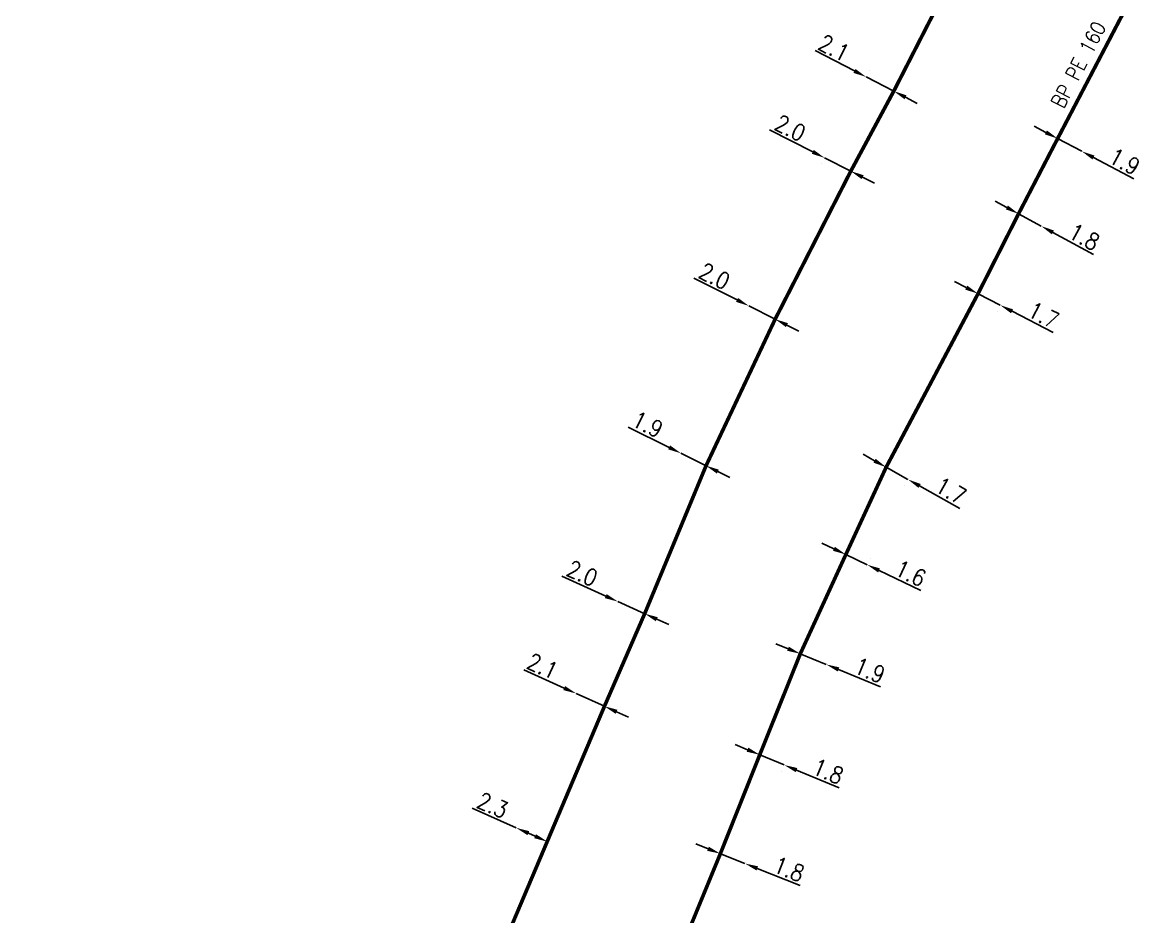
# Model space of a CAD drawing. Header units: millimetres. Extents: x 184998 to 186003, y 126995 to 128002.
# Drawn here: x 185590.3 to 185666.4, y 127213.3 to 127274 of the extents above; entities that cross this region are included whole.
import ezdxf

# ---------------------------------------------------------------- set-up
doc = ezdxf.new("R2010")
doc.units = ezdxf.units.MM
doc.header["$PDMODE"] = 34
doc.linetypes.add('L_25_PE', pattern=[2000, 1000, 1000])
doc.layers.get('DEFPOINTS').update_dxf_attribs({"linetype": 'CONTINUOUS'})
doc.layers.add('L_150', color=1, linetype='CONTINUOUS')
doc.styles.get("Standard").update_dxf_attribs({"font": 'romans.shx', "width": 0.85})
doc.dimstyles.get("Standard").update_dxf_attribs({"dimtxt": 1.5, "dimasz": 1.2, "dimexe": 0.625, "dimexo": 0.625, "dimgap": 0.25, "dimtad": 1, "dimdec": 1, "dimzin": 0, "dimdsep": 46, "dimtxsty": 'Standard', "dimcen": -0.5, "dimadec": 0, "dimazin": 0, "dimtfac": 1, "dimtdec": 1, "dimtmove": 0, "dimatfit": 3, "dimfxl": 0, "dimtolj": 1, "dimtzin": 0, "dimarcsym": 0})

# ---------------------------------------------------------------- blocks, each defined once
blk = doc.blocks.new('*D36')
at = {"layer": 'DEFPOINTS', "color": 0, "linetype": 'Continuous', "transparency": 16777216}
for p in [(185647.597, 127270.278), (185647.597, 127270.278), (185649.463, 127269.315)]:
    blk.add_point(p, dxfattribs=at)
at = {"layer": 'L_150', "color": 0, "linetype": 'Continuous', "lineweight": -2, "transparency": 16777216}
for p, q in [((185646.797, 127270.691), (185644.127, 127272.07)), ((185649.463, 127269.315), (185647.597, 127270.278)), ((185647.812, 127270.695), (185647.812, 127270.695)), ((185649.678, 127269.731), (185649.678, 127269.731)), ((185650.263, 127268.902), (185651.062, 127268.489))]:
    blk.add_line(p, q, dxfattribs=at)
at = {"layer": 'L_150', "color": 0, "linetype": 'Continuous', "transparency": 16777216}
for points in [[(185646.866, 127270.824), (185646.728, 127270.558), (185647.597, 127270.278)], [(185650.331, 127269.035), (185650.194, 127268.768), (185649.463, 127269.315)]]:
    blk.add_solid(points, dxfattribs=at)
at = {"layer": 'L_150', "color": 0, "linetype": 'Continuous', "transparency": 16777216, "insert": (185645.406, 127272.253), "char_height": 1.125, "attachment_point": 5, "rotation": 332.69245}
blk.add_mtext('\\A1;2.1', dxfattribs=at)
blk = doc.blocks.new('*D37')
at = {"layer": 'DEFPOINTS', "color": 0, "linetype": 'Continuous', "transparency": 16777216}
for p in [(185644.763, 127264.789), (185644.763, 127264.789), (185646.546, 127263.884)]:
    blk.add_point(p, dxfattribs=at)
at = {"layer": 'L_150', "color": 0, "linetype": 'Continuous', "lineweight": -2, "transparency": 16777216}
for p, q in [((185643.961, 127265.196), (185641.037, 127266.681)), ((185644.551, 127264.371), (185644.551, 127264.371)), ((185646.546, 127263.884), (185644.763, 127264.789)), ((185646.334, 127263.466), (185646.334, 127263.466)), ((185647.349, 127263.476), (185648.151, 127263.069))]:
    blk.add_line(p, q, dxfattribs=at)
at = {"layer": 'L_150', "color": 0, "linetype": 'Continuous', "transparency": 16777216}
for points in [[(185644.028, 127265.33), (185643.893, 127265.063), (185644.763, 127264.789)], [(185647.417, 127263.61), (185647.281, 127263.342), (185646.546, 127263.884)]]:
    blk.add_solid(points, dxfattribs=at)
at = {"layer": 'L_150', "color": 0, "linetype": 'Continuous', "transparency": 16777216, "insert": (185642.437, 127266.811), "char_height": 1.125, "attachment_point": 5, "rotation": 333.0829}
blk.add_mtext('\\A1;2.0', dxfattribs=at)
blk = doc.blocks.new('*D38')
at = {"layer": 'DEFPOINTS', "color": 0, "linetype": 'Continuous', "transparency": 16777216}
for p in [(185639.625, 127254.734), (185639.625, 127254.734), (185641.41, 127253.832)]:
    blk.add_point(p, dxfattribs=at)
at = {"layer": 'L_150', "color": 0, "linetype": 'Continuous', "lineweight": -2, "transparency": 16777216}
for p, q in [((185638.822, 127255.14), (185635.896, 127256.62)), ((185641.41, 127253.832), (185639.625, 127254.734)), ((185642.213, 127253.425), (185643.016, 127253.019))]:
    blk.add_line(p, q, dxfattribs=at)
at = {"layer": 'L_150', "color": 0, "linetype": 'Continuous', "transparency": 16777216}
for points in [[(185638.89, 127255.274), (185638.754, 127255.006), (185639.625, 127254.734)], [(185642.281, 127253.559), (185642.145, 127253.292), (185641.41, 127253.832)]]:
    blk.add_solid(points, dxfattribs=at)
at = {"layer": 'L_150', "color": 0, "linetype": 'Continuous', "transparency": 16777216, "insert": (185637.296, 127256.752), "char_height": 1.125, "attachment_point": 5, "rotation": 333.17685}
blk.add_mtext('\\A1;2.0', dxfattribs=at)
blk = doc.blocks.new('*D39')
at = {"layer": 'DEFPOINTS', "color": 0, "linetype": 'Continuous', "transparency": 16777216}
for p in [(185635.016, 127244.724), (185635.016, 127244.724), (185636.718, 127243.879)]:
    blk.add_point(p, dxfattribs=at)
at = {"layer": 'L_150', "color": 0, "linetype": 'Continuous', "lineweight": -2, "transparency": 16777216}
for p, q in [((185634.21, 127245.124), (185631.437, 127246.502)), ((185636.718, 127243.879), (185635.016, 127244.724)), ((185637.524, 127243.478), (185638.329, 127243.078))]:
    blk.add_line(p, q, dxfattribs=at)
at = {"layer": 'L_150', "color": 0, "linetype": 'Continuous', "transparency": 16777216}
for points in [[(185634.277, 127245.259), (185634.143, 127244.99), (185635.016, 127244.724)], [(185637.59, 127243.612), (185637.457, 127243.344), (185636.718, 127243.879)]]:
    blk.add_solid(points, dxfattribs=at)
at = {"layer": 'L_150', "color": 0, "linetype": 'Continuous', "transparency": 16777216, "insert": (185632.754, 127246.685), "char_height": 1.125, "attachment_point": 5, "rotation": 333.57794}
blk.add_mtext('\\A1;1.9', dxfattribs=at)
blk = doc.blocks.new('*D40')
at = {"layer": 'DEFPOINTS', "color": 0, "linetype": 'Continuous', "transparency": 16777216}
for p in [(185630.728, 127234.653), (185630.728, 127234.653), (185632.55, 127233.829)]:
    blk.add_point(p, dxfattribs=at)
at = {"layer": 'L_150', "color": 0, "linetype": 'Continuous', "lineweight": -2, "transparency": 16777216}
for p, q in [((185629.908, 127235.024), (185626.92, 127236.374)), ((185632.55, 127233.829), (185630.728, 127234.653)), ((185633.371, 127233.458), (185634.191, 127233.088))]:
    blk.add_line(p, q, dxfattribs=at)
at = {"layer": 'L_150', "color": 0, "linetype": 'Continuous', "transparency": 16777216}
for points in [[(185629.97, 127235.16), (185629.846, 127234.887), (185630.728, 127234.653)], [(185633.432, 127233.595), (185633.309, 127233.322), (185632.55, 127233.829)]]:
    blk.add_solid(points, dxfattribs=at)
at = {"layer": 'L_150', "color": 0, "linetype": 'Continuous', "transparency": 16777216, "insert": (185628.313, 127236.568), "char_height": 1.125, "attachment_point": 5, "rotation": 335.67422}
blk.add_mtext('\\A1;2.0', dxfattribs=at)
blk = doc.blocks.new('*D41')
at = {"layer": 'DEFPOINTS', "color": 0, "linetype": 'Continuous', "transparency": 16777216}
for p in [(185627.905, 127228.409), (185627.905, 127228.409), (185629.818, 127227.542)]:
    blk.add_point(p, dxfattribs=at)
at = {"layer": 'L_150', "color": 0, "linetype": 'Continuous', "lineweight": -2, "transparency": 16777216}
for p, q in [((185627.086, 127228.781), (185624.349, 127230.022)), ((185629.818, 127227.542), (185627.905, 127228.409)), ((185630.637, 127227.17), (185631.457, 127226.798))]:
    blk.add_line(p, q, dxfattribs=at)
at = {"layer": 'L_150', "color": 0, "linetype": 'Continuous', "transparency": 16777216}
for points in [[(185627.148, 127228.917), (185627.024, 127228.644), (185627.905, 127228.409)], [(185630.699, 127227.306), (185630.575, 127227.033), (185629.818, 127227.542)]]:
    blk.add_solid(points, dxfattribs=at)
at = {"layer": 'L_150', "color": 0, "linetype": 'Continuous', "transparency": 16777216, "insert": (185625.617, 127230.27), "char_height": 1.125, "attachment_point": 5, "rotation": 335.60014}
blk.add_mtext('\\A1;2.1', dxfattribs=at)
blk = doc.blocks.new('*D42')
at = {"layer": 'DEFPOINTS', "color": 0, "linetype": 'Continuous', "transparency": 16777216}
for p in [(185623.831, 127219.289), (185623.831, 127219.289), (185625.932, 127218.354)]:
    blk.add_point(p, dxfattribs=at)
at = {"layer": 'L_150', "color": 0, "linetype": 'Continuous', "lineweight": -2, "transparency": 16777216}
for p, q in [((185623.831, 127219.289), (185620.836, 127220.622)), ((185625.11, 127218.72), (185624.653, 127218.923))]:
    blk.add_line(p, q, dxfattribs=at)
at = {"layer": 'L_150', "color": 0, "linetype": 'Continuous', "transparency": 16777216}
for points in [[(185624.714, 127219.06), (185624.592, 127218.786), (185623.831, 127219.289)], [(185625.171, 127218.857), (185625.049, 127218.583), (185625.932, 127218.354)]]:
    blk.add_solid(points, dxfattribs=at)
at = {"layer": 'L_150', "color": 0, "linetype": 'Continuous', "transparency": 16777216, "insert": (185622.227, 127220.824), "char_height": 1.125, "attachment_point": 5, "rotation": 336.01485}
blk.add_mtext('\\A1;2.3', dxfattribs=at)
blk = doc.blocks.new('*D72')
at = {"layer": 'DEFPOINTS', "color": 0, "linetype": 'Continuous', "transparency": 16777216}
for p in [(185660.591, 127266.097), (185662.227, 127265.233), (185662.227, 127265.233)]:
    blk.add_point(p, dxfattribs=at)
at = {"layer": 'L_150', "color": 0, "linetype": 'Continuous', "lineweight": -2, "transparency": 16777216}
for p, q in [((185659.795, 127266.517), (185659, 127266.938)), ((185660.591, 127266.097), (185662.227, 127265.233)), ((185663.023, 127264.813), (185665.761, 127263.366))]:
    blk.add_line(p, q, dxfattribs=at)
at = {"layer": 'L_150', "color": 0, "linetype": 'Continuous', "transparency": 16777216}
for points in [[(185659.865, 127266.65), (185659.725, 127266.385), (185660.591, 127266.097)], [(185663.093, 127264.945), (185662.953, 127264.68), (185662.227, 127265.233)]]:
    blk.add_solid(points, dxfattribs=at)
at = {"layer": 'L_150', "color": 0, "linetype": 'Continuous', "transparency": 16777216, "insert": (185665.14, 127264.543), "char_height": 1.125, "attachment_point": 5, "rotation": 332.15663}
blk.add_mtext('\\A1;1.9', dxfattribs=at)
blk = doc.blocks.new('*D73')
at = {"layer": 'DEFPOINTS', "color": 0, "linetype": 'Continuous', "transparency": 16777216}
for p in [(185657.937, 127260.986), (185659.476, 127260.153), (185659.476, 127260.153)]:
    blk.add_point(p, dxfattribs=at)
at = {"layer": 'L_150', "color": 0, "linetype": 'Continuous', "lineweight": -2, "transparency": 16777216}
for p, q in [((185657.146, 127261.415), (185656.354, 127261.843)), ((185657.937, 127260.986), (185659.476, 127260.153)), ((185660.267, 127259.724), (185663.03, 127258.228))]:
    blk.add_line(p, q, dxfattribs=at)
at = {"layer": 'L_150', "color": 0, "linetype": 'Continuous', "transparency": 16777216}
for points in [[(185657.217, 127261.547), (185657.074, 127261.283), (185657.937, 127260.986)], [(185660.339, 127259.856), (185660.196, 127259.593), (185659.476, 127260.153)]]:
    blk.add_solid(points, dxfattribs=at)
at = {"layer": 'L_150', "color": 0, "linetype": 'Continuous', "transparency": 16777216, "insert": (185662.402, 127259.422), "char_height": 1.125, "attachment_point": 5, "rotation": 331.56289}
blk.add_mtext('\\A1;1.8', dxfattribs=at)
blk = doc.blocks.new('*D74')
at = {"layer": 'DEFPOINTS', "color": 0, "linetype": 'Continuous', "transparency": 16777216}
for p in [(185655.187, 127255.561), (185656.697, 127254.78), (185656.697, 127254.78)]:
    blk.add_point(p, dxfattribs=at)
at = {"layer": 'L_150', "color": 0, "linetype": 'Continuous', "lineweight": -2, "transparency": 16777216}
for p, q in [((185654.388, 127255.974), (185653.588, 127256.388)), ((185654.972, 127255.145), (185654.972, 127255.145)), ((185655.187, 127255.561), (185656.697, 127254.78)), ((185656.482, 127254.364), (185656.482, 127254.364)), ((185657.496, 127254.367), (185660.287, 127252.923))]:
    blk.add_line(p, q, dxfattribs=at)
at = {"layer": 'L_150', "color": 0, "linetype": 'Continuous', "transparency": 16777216}
for points in [[(185654.456, 127256.108), (185654.319, 127255.841), (185655.187, 127255.561)], [(185657.565, 127254.5), (185657.427, 127254.233), (185656.697, 127254.78)]]:
    blk.add_solid(points, dxfattribs=at)
at = {"layer": 'L_150', "color": 0, "linetype": 'Continuous', "transparency": 16777216, "insert": (185659.636, 127254.104), "char_height": 1.125, "attachment_point": 5, "rotation": 332.65236}
blk.add_mtext('\\A1;1.7', dxfattribs=at)
blk = doc.blocks.new('*D75')
at = {"layer": 'DEFPOINTS', "color": 0, "linetype": 'Continuous', "transparency": 16777216}
for p in [(185648.947, 127243.778), (185650.43, 127242.948), (185650.43, 127242.948)]:
    blk.add_point(p, dxfattribs=at)
at = {"layer": 'L_150', "color": 0, "linetype": 'Continuous', "lineweight": -2, "transparency": 16777216}
for p, q in [((185648.161, 127244.218), (185647.376, 127244.658)), ((185648.947, 127243.778), (185650.43, 127242.948)), ((185648.718, 127243.369), (185648.718, 127243.369)), ((185650.201, 127242.539), (185650.201, 127242.539)), ((185651.215, 127242.508), (185653.957, 127240.974))]:
    blk.add_line(p, q, dxfattribs=at)
at = {"layer": 'L_150', "color": 0, "linetype": 'Continuous', "transparency": 16777216}
for points in [[(185648.235, 127244.349), (185648.088, 127244.087), (185648.947, 127243.778)], [(185651.289, 127242.639), (185651.142, 127242.378), (185650.43, 127242.948)]]:
    blk.add_solid(points, dxfattribs=at)
at = {"layer": 'L_150', "color": 0, "linetype": 'Continuous', "transparency": 16777216, "insert": (185653.345, 127242.176), "char_height": 1.125, "attachment_point": 5, "rotation": 330.76105}
blk.add_mtext('\\A1;1.7', dxfattribs=at)
blk = doc.blocks.new('*D76')
at = {"layer": 'DEFPOINTS', "color": 0, "linetype": 'Continuous', "transparency": 16777216}
for p in [(185646.21, 127237.85), (185647.653, 127237.158), (185647.653, 127237.158)]:
    blk.add_point(p, dxfattribs=at)
at = {"layer": 'L_150', "color": 0, "linetype": 'Continuous', "lineweight": -2, "transparency": 16777216}
for p, q in [((185645.399, 127238.239), (185644.587, 127238.628)), ((185646.413, 127238.273), (185646.413, 127238.273)), ((185646.21, 127237.85), (185647.653, 127237.158)), ((185647.856, 127237.581), (185647.856, 127237.581)), ((185648.464, 127236.769), (185651.297, 127235.41))]:
    blk.add_line(p, q, dxfattribs=at)
at = {"layer": 'L_150', "color": 0, "linetype": 'Continuous', "transparency": 16777216}
for points in [[(185645.464, 127238.374), (185645.334, 127238.104), (185646.21, 127237.85)], [(185648.529, 127236.904), (185648.4, 127236.634), (185647.653, 127237.158)]]:
    blk.add_solid(points, dxfattribs=at)
at = {"layer": 'L_150', "color": 0, "linetype": 'Continuous', "transparency": 16777216, "insert": (185650.611, 127236.571), "char_height": 1.125, "attachment_point": 5, "rotation": 334.37669}
blk.add_mtext('\\A1;1.6', dxfattribs=at)
blk = doc.blocks.new('*D77')
at = {"layer": 'DEFPOINTS', "color": 0, "linetype": 'Continuous', "transparency": 16777216}
for p in [(185643.117, 127231.109), (185644.875, 127230.388), (185644.875, 127230.388)]:
    blk.add_point(p, dxfattribs=at)
at = {"layer": 'L_150', "color": 0, "linetype": 'Continuous', "lineweight": -2, "transparency": 16777216}
for p, q in [((185642.285, 127231.451), (185641.452, 127231.793)), ((185643.117, 127231.109), (185644.875, 127230.388)), ((185645.708, 127230.046), (185648.572, 127228.871))]:
    blk.add_line(p, q, dxfattribs=at)
at = {"layer": 'L_150', "color": 0, "linetype": 'Continuous', "transparency": 16777216}
for points in [[(185642.342, 127231.59), (185642.228, 127231.312), (185643.117, 127231.109)], [(185645.765, 127230.185), (185645.651, 127229.908), (185644.875, 127230.388)]]:
    blk.add_solid(points, dxfattribs=at)
at = {"layer": 'L_150', "color": 0, "linetype": 'Continuous', "transparency": 16777216, "insert": (185647.841, 127229.982), "char_height": 1.125, "attachment_point": 5, "rotation": 337.68971}
blk.add_mtext('\\A1;1.9', dxfattribs=at)
blk = doc.blocks.new('*D78')
at = {"layer": 'DEFPOINTS', "color": 0, "linetype": 'Continuous', "transparency": 16777216}
for p in [(185640.365, 127224.249), (185642.026, 127223.556), (185642.026, 127223.556)]:
    blk.add_point(p, dxfattribs=at)
at = {"layer": 'L_150', "color": 0, "linetype": 'Continuous', "lineweight": -2, "transparency": 16777216}
for p, q in [((185639.534, 127224.595), (185638.703, 127224.942)), ((185640.184, 127223.816), (185640.184, 127223.816)), ((185640.365, 127224.249), (185642.026, 127223.556)), ((185641.846, 127223.123), (185641.846, 127223.123)), ((185642.857, 127223.21), (185645.757, 127222))]:
    blk.add_line(p, q, dxfattribs=at)
at = {"layer": 'L_150', "color": 0, "linetype": 'Continuous', "transparency": 16777216}
for points in [[(185639.592, 127224.734), (185639.476, 127224.457), (185640.365, 127224.249)], [(185642.914, 127223.348), (185642.799, 127223.071), (185642.026, 127223.556)]]:
    blk.add_solid(points, dxfattribs=at)
at = {"layer": 'L_150', "color": 0, "linetype": 'Continuous', "transparency": 16777216, "insert": (185645.011, 127223.124), "char_height": 1.125, "attachment_point": 5, "rotation": 337.36346}
blk.add_mtext('\\A1;1.8', dxfattribs=at)
blk = doc.blocks.new('*D79')
at = {"layer": 'DEFPOINTS', "color": 0, "linetype": 'Continuous', "transparency": 16777216}
for p in [(185637.689, 127217.532), (185639.361, 127216.866), (185639.361, 127216.866)]:
    blk.add_point(p, dxfattribs=at)
at = {"layer": 'L_150', "color": 0, "linetype": 'Continuous', "lineweight": -2, "transparency": 16777216}
for p, q in [((185636.853, 127217.865), (185636.017, 127218.198)), ((185637.689, 127217.532), (185639.361, 127216.866)), ((185640.197, 127216.533), (185643.116, 127215.37))]:
    blk.add_line(p, q, dxfattribs=at)
at = {"layer": 'L_150', "color": 0, "linetype": 'Continuous', "transparency": 16777216}
for points in [[(185636.908, 127218.005), (185636.797, 127217.726), (185637.689, 127217.532)], [(185640.253, 127216.672), (185640.142, 127216.394), (185639.361, 127216.866)]]:
    blk.add_solid(points, dxfattribs=at)
at = {"layer": 'L_150', "color": 0, "linetype": 'Continuous', "transparency": 16777216, "insert": (185642.352, 127216.482), "char_height": 1.125, "attachment_point": 5, "rotation": 338.27985}
blk.add_mtext('\\A1;1.8', dxfattribs=at)

msp = doc.modelspace()

# ---------------------------------------------------------------- linework, layer by layer
at = {"layer": 'L_150', "linetype": 'L_25_PE', "const_width": 0.25}
for points in [[(185604.747, 127126.725), (185607.102, 127132.71), (185611.357, 127143.146), (185614.113, 127159.879), (185623.114, 127182.068), (185624.574, 127185.92), (185630.491, 127199.829), (185634.881, 127210.701), (185637.689, 127217.532), (185640.365, 127224.249), (185643.117, 127231.109), (185646.21, 127237.85), (185648.947, 127243.778), (185655.187, 127255.561), (185657.937, 127260.986), (185660.591, 127266.097), (185666.171, 127276.769)], [(185652.555, 127275.354), (185649.463, 127269.315), (185646.546, 127263.884), (185641.41, 127253.831), (185636.718, 127243.879), (185632.55, 127233.829), (185629.818, 127227.542), (185625.932, 127218.354), (185621.638, 127208.211), (185619.226, 127202.389), (185618.509, 127200.228), (185618.037, 127196.079), (185617.053, 127189.424), (185614.668, 127183.356), (185612.261, 127177.211), (185609.7, 127171.157), (185606.967, 127164.694), (185603.077, 127155.931), (185595.833, 127137.224), (185590.424, 127124.136)]]:
    msp.add_lwpolyline(points, dxfattribs=at)

# ---------------------------------------------------------------- texts
at = {"layer": 'L_150', "linetype": 'L_25_PE', "insert": (185662.007, 127271.115), "char_height": 1, "attachment_point": 5, "rotation": 62.39448}
msp.add_mtext('BP PE 160', dxfattribs=at)

# ---------------------------------------------------------------- dimensions: what is measured, and where the dimension line sits
at = {"layer": 'L_150', "linetype": 'Continuous'}
for base, p1, p2, angle, picture, middle in [((185647.597, 127270.278), (185649.463, 127269.315), (185647.597, 127270.278), 152.69245, '*D36', (185645.062, 127271.587)), ((185644.763, 127264.789), (185646.546, 127263.884), (185644.763, 127264.789), 153.0829, '*D37', (185642.098, 127266.142)), ((185662.227, 127265.233), (185660.591, 127266.097), (185662.227, 127265.233), 332.15663, '*D72', (185664.79, 127263.879)), ((185659.476, 127260.153), (185657.937, 127260.986), (185659.476, 127260.153), 331.56289, '*D73', (185662.045, 127258.762)), ((185639.625, 127254.734), (185641.41, 127253.832), (185639.625, 127254.734), 153.17685, '*D38', (185636.957, 127256.083)), ((185656.697, 127254.78), (185655.187, 127255.561), (185656.697, 127254.78), 332.65236, '*D74', (185659.292, 127253.438)), ((185635.016, 127244.724), (185636.718, 127243.879), (185635.016, 127244.724), 153.57794, '*D39', (185632.421, 127246.014)), ((185650.43, 127242.948), (185648.947, 127243.778), (185650.43, 127242.948), 330.76105, '*D75', (185652.979, 127241.521)), ((185647.653, 127237.158), (185646.21, 127237.85), (185647.653, 127237.158), 334.37669, '*D76', (185650.287, 127235.895)), ((185630.728, 127234.653), (185632.55, 127233.829), (185630.728, 127234.653), 155.67422, '*D40', (185628.004, 127235.884)), ((185627.905, 127228.409), (185629.818, 127227.542), (185627.905, 127228.409), 155.60014, '*D41', (185625.307, 127229.587)), ((185644.875, 127230.388), (185643.117, 127231.109), (185644.875, 127230.388), 337.68971, '*D77', (185647.556, 127229.288)), ((185642.026, 127223.556), (185640.365, 127224.249), (185642.026, 127223.556), 337.36346, '*D78', (185644.722, 127222.432)), ((185623.831, 127219.289), (185625.932, 127218.354), (185623.831, 127219.289), 156.01485, '*D42', (185621.922, 127220.138)), ((185639.361, 127216.866), (185637.689, 127217.532), (185639.361, 127216.866), 338.27985, '*D79', (185642.075, 127215.785))]:
    dim = msp.add_linear_dim(base=base, p1=p1, p2=p2, angle=angle, dimstyle='Standard', override={"dimscale": 0.75}, dxfattribs=at)
    dim.commit()
    dim.dimension.update_dxf_attribs({"geometry": picture, "text_midpoint": middle, "dimtype": 161})

doc.saveas('drawing.dxf')
